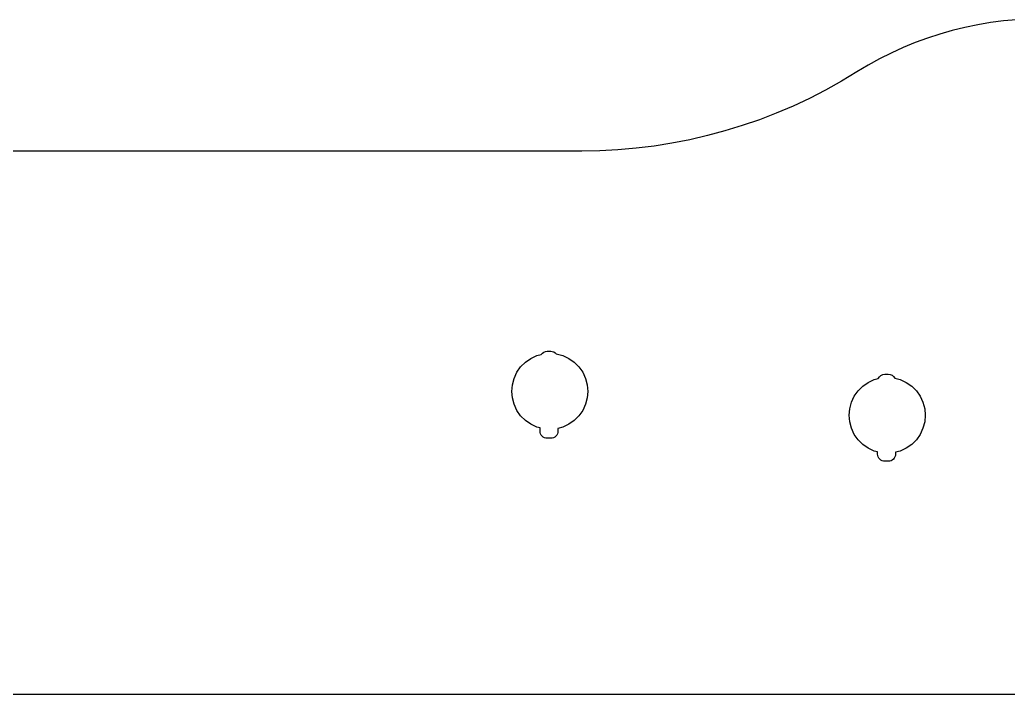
# Model space of a CAD drawing. Header units: millimetres. Extents: x -277 to 66, y -145 to -62.
# Drawn here: x -105.4 to -19.6, y -145.4 to -86.8 of the extents above; entities that cross this region are included whole.
import ezdxf

# ---------------------------------------------------------------- set-up
doc = ezdxf.new("R2010")
doc.units = ezdxf.units.MM
doc.layers.add('CUTOUTS', color=1, linetype='CONTINUOUS')
doc.layers.add('PERIMETER', color=5, linetype='CONTINUOUS')

msp = doc.modelspace()

# ---------------------------------------------------------------- linework, layer by layer
at = {"layer": 'CUTOUTS'}
for points in [[(-56.153, -118.524), (-56.103, -119.097), (-56.153, -119.67), (-56.302, -120.225), (-56.545, -120.747), (-56.875, -121.218), (-57.282, -121.624), (-57.753, -121.954), (-58.274, -122.197), (-58.698, -122.311), (-58.698, -122.542, -0.414214), (-59.323, -123.167), (-59.623, -123.167, -0.414214), (-60.248, -122.542), (-60.248, -122.273), (-60.531, -122.197), (-61.053, -121.954), (-61.524, -121.624), (-61.931, -121.218), (-62.261, -120.747), (-62.504, -120.225), (-62.652, -119.67), (-62.703, -119.097), (-62.652, -118.524), (-62.504, -117.968), (-62.261, -117.447), (-61.931, -116.976), (-61.524, -116.569), (-61.053, -116.239), (-60.531, -115.996), (-60.141, -115.891, -0.248803), (-59.623, -115.617), (-59.323, -115.617, -0.223932), (-58.841, -115.844), (-58.274, -115.996), (-57.753, -116.239), (-57.282, -116.569), (-56.875, -116.976), (-56.545, -117.447), (-56.302, -117.968)], [(-27.995, -118.652), (-27.589, -119.059), (-27.259, -119.53), (-27.016, -120.051), (-26.867, -120.607), (-26.817, -121.18), (-26.867, -121.753), (-27.016, -122.308), (-27.259, -122.83), (-27.589, -123.301), (-27.995, -123.708), (-28.466, -124.037), (-28.988, -124.281), (-29.398, -124.391), (-29.398, -124.542, -0.414214), (-30.023, -125.167), (-30.323, -125.167, -0.414214), (-30.948, -124.542), (-30.948, -124.36), (-31.245, -124.281), (-31.766, -124.037), (-32.237, -123.708), (-32.644, -123.301), (-32.974, -122.83), (-33.217, -122.308), (-33.366, -121.753), (-33.416, -121.18), (-33.366, -120.607), (-33.217, -120.051), (-32.974, -119.53), (-32.644, -119.059), (-32.237, -118.652), (-31.766, -118.322), (-31.245, -118.079), (-30.893, -117.985, -0.294943), (-30.323, -117.617), (-30.023, -117.617, -0.278021), (-29.471, -117.95), (-28.988, -118.079), (-28.466, -118.322)]]:
    msp.add_lwpolyline(points, format="xyb", close=True, dxfattribs=at)
at = {"layer": 'PERIMETER'}
for points in [[(-18.894, -86.838), (-20.021, -86.939), (-21.143, -87.084), (-22.259, -87.27), (-23.368, -87.498), (-24.469, -87.768), (-25.559, -88.08), (-26.635, -88.432), (-27.697, -88.823), (-28.743, -89.255), (-29.772, -89.725), (-30.782, -90.234), (-31.774, -90.781), (-32.744, -91.365), (-34.093, -92.179), (-35.468, -92.945), (-36.869, -93.663), (-38.295, -94.33), (-39.743, -94.948), (-41.212, -95.514), (-42.7, -96.028), (-44.204, -96.49), (-45.724, -96.899), (-47.258, -97.255), (-48.803, -97.556), (-50.358, -97.803), (-51.92, -97.996), (-53.488, -98.134), (-55.06, -98.216), (-56.635, -98.244), (-170.534, -98.244, 0.217888)], [(-270.906, -145.394), (7.048, -145.394, -1.022143)]]:
    msp.add_lwpolyline(points, format="xyb", dxfattribs=at)

doc.saveas('drawing.dxf')
